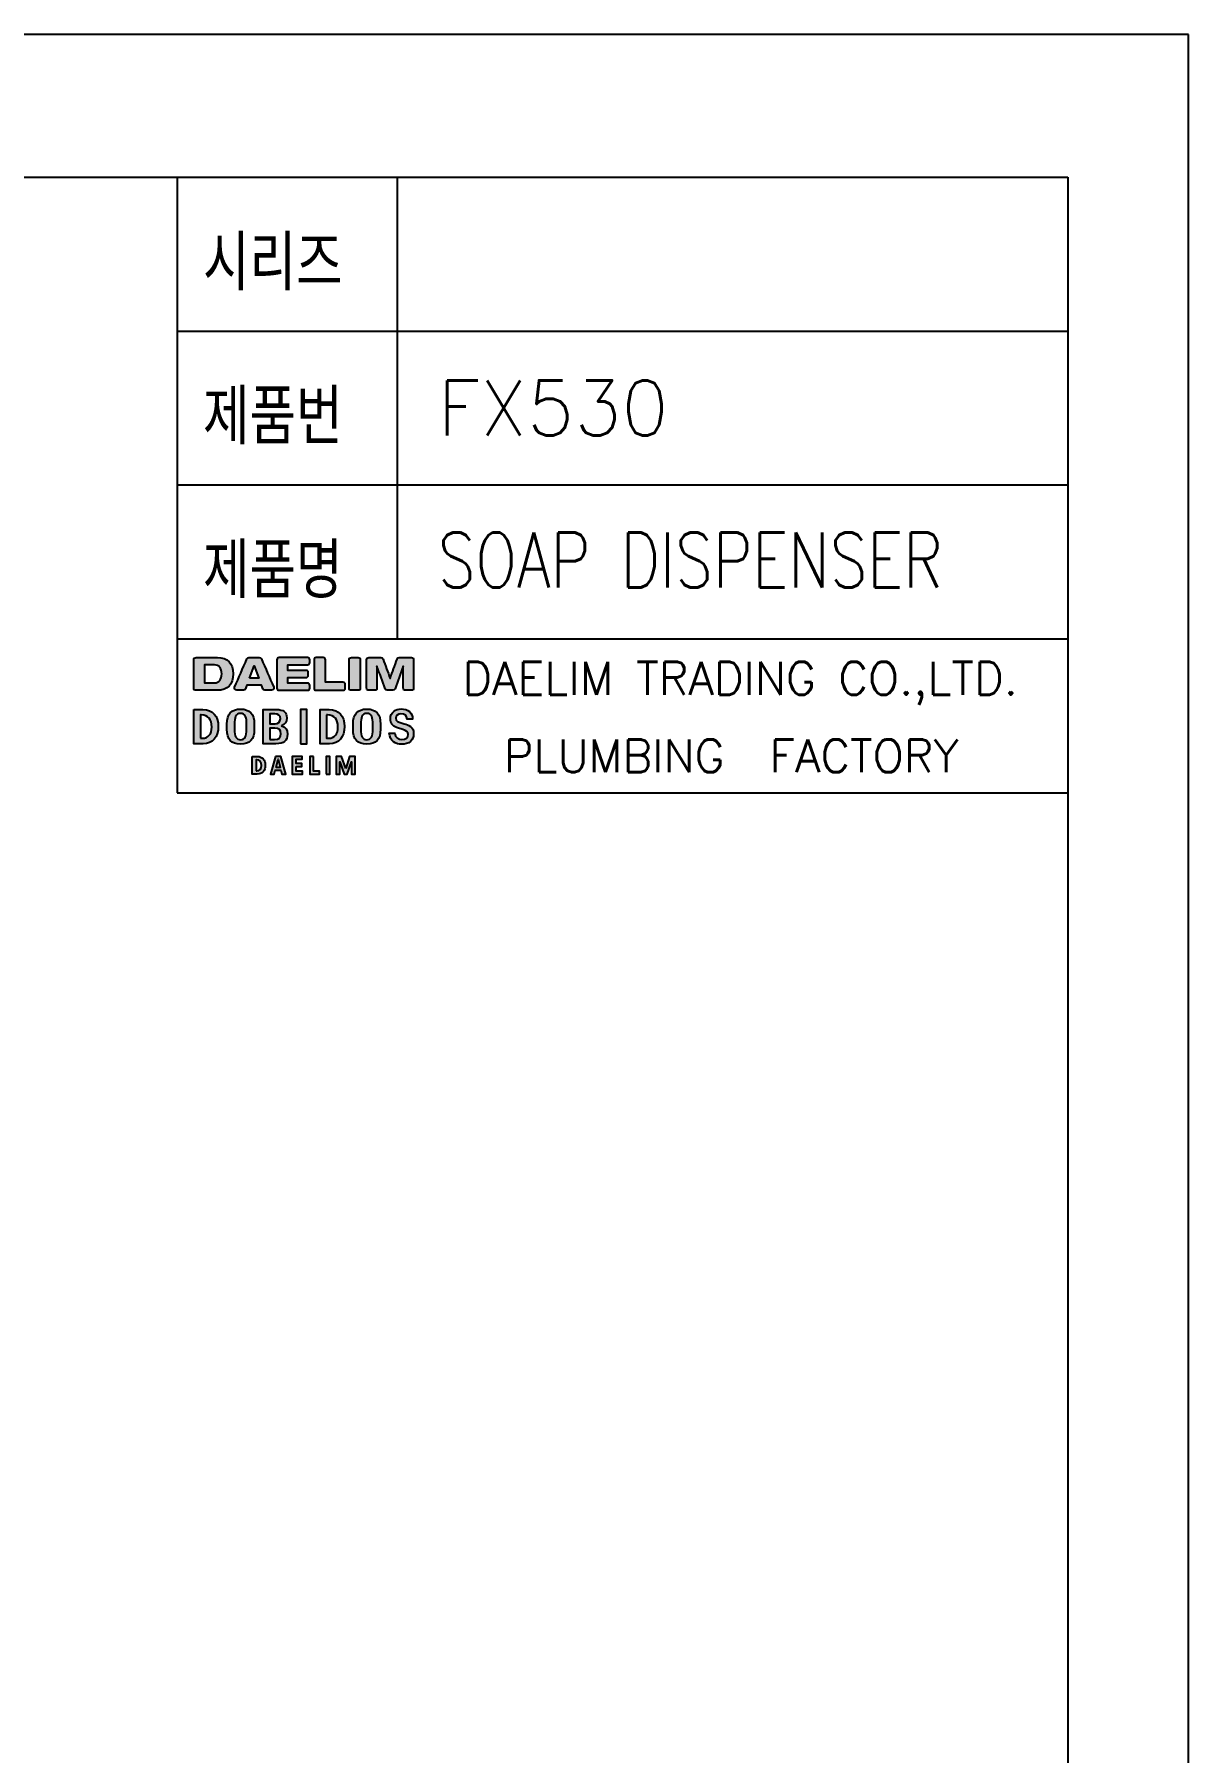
# Model space of a CAD drawing. Header units: millimetres. Extents: x -465 to -45, y 1 to 298.
# Drawn here: x -150 to -45, y 141.8 to 298.2 of the extents above; entities that cross this region are included whole.
import ezdxf
from ezdxf.enums import TextEntityAlignment as Align

# ---------------------------------------------------------------- set-up
doc = ezdxf.new("R2010")
doc.units = ezdxf.units.MM
doc.header["$MEASUREMENT"] = 0
doc.layers.get('0').update_dxf_attribs({"linetype": 'CONTINUOUS'})
doc.layers.add('D', color=2, linetype='CONTINUOUS')
doc.layers.add('TXT', color=4, linetype='CONTINUOUS')
doc.styles.add('GHS', font='ROMANS.shx', dxfattribs={"bigfont": 'GHS.shx'})

# ---------------------------------------------------------------- blocks, each defined once
blk = doc.blocks.new('BORDER')
for p, q in [((1, 1), (0, 1)), ((1, 0), (1, 1))]:
    blk.add_line(p, q)

msp = doc.modelspace()

# ---------------------------------------------------------------- hatches: boundary and pattern name
at = {"layer": 'D'}
h = msp.add_hatch(color=256, dxfattribs=at)
h.dxf.hatch_style = 1
h.paths.add_polyline_path([(-130.39673, 239.57883), (-129.97393, 240.69416), (-129.55168, 239.57883)], flags=16)
edge = h.paths.add_edge_path()
edge.add_spline(control_points=[(-120.52316, 238.47674), (-120.37662, 238.47674), (-120.31637, 238.53753), (-120.31637, 238.68407), (-120.31637, 239.53834), (-120.31637, 240.39261), (-120.31637, 241.24689), (-120.31637, 241.39343), (-120.37662, 241.45421), (-120.52316, 241.45421), (-120.7256, 241.45421), (-120.92804, 241.45421), (-121.13048, 241.45421), (-121.27702, 241.45421), (-121.33781, 241.39343), (-121.33781, 241.24689), (-121.33781, 240.39261), (-121.33781, 239.53834), (-121.33781, 238.68407), (-121.33781, 238.53753), (-121.27702, 238.47674), (-121.13048, 238.47674), (-120.92804, 238.47674), (-120.7256, 238.47674), (-120.52316, 238.47674)], knot_values=[0, 0, 0, 0, 1, 1, 1, 2, 2, 2, 3, 3, 3, 4, 4, 4, 5, 5, 5, 6, 6, 6, 7, 7, 7, 8, 8, 8, 8], weights=[1, 1, 1, 1, 1, 1, 1, 1, 1, 1, 1, 1, 1, 1, 1, 1, 1, 1, 1, 1, 1, 1, 1, 1, 1], degree=3, periodic=0)
edge = h.paths.add_edge_path()
edge.add_spline(control_points=[(-133.32334, 241.45432), (-133.96866, 241.45432), (-134.61397, 241.45432), (-135.25929, 241.45432), (-135.40583, 241.45432), (-135.46662, 241.39353), (-135.46662, 241.24699), (-135.46662, 240.39254), (-135.46662, 239.53809), (-135.46662, 238.68364), (-135.46662, 238.5371), (-135.40583, 238.47685), (-135.25929, 238.47685), (-134.61397, 238.47685), (-133.96866, 238.47685), (-133.32334, 238.47685), (-132.37626, 238.47685), (-131.89485, 239.00657), (-131.89485, 239.96559), (-131.89485, 240.92461), (-132.37626, 241.45432), (-133.32334, 241.45432)], knot_values=[0, 0, 0, 0, 1, 1, 1, 2, 2, 2, 3, 3, 3, 4, 4, 4, 5, 5, 5, 6, 6, 6, 7, 7, 7, 7], weights=[1, 1, 1, 1, 1, 1, 1, 1, 1, 1, 1, 1, 1, 1, 1, 1, 1, 1, 1, 1, 1, 1], degree=3, periodic=0)
edge = h.paths.add_edge_path(flags=16)
edge.add_spline(control_points=[(-133.592, 239.14605), (-133.88887, 239.14605), (-134.18575, 239.14605), (-134.48263, 239.14605), (-134.48263, 239.69241), (-134.48263, 240.23877), (-134.48263, 240.78512), (-134.18575, 240.78512), (-133.88887, 240.78512), (-133.592, 240.78512), (-133.17246, 240.78512), (-132.92009, 240.46925), (-132.92009, 239.96559), (-132.92009, 239.46192), (-133.17246, 239.14605), (-133.592, 239.14605)], knot_values=[0, 0, 0, 0, 1, 1, 1, 2, 2, 2, 3, 3, 3, 4, 4, 4, 5, 5, 5, 5], weights=[1, 1, 1, 1, 1, 1, 1, 1, 1, 1, 1, 1, 1, 1, 1, 1], degree=3, periodic=0)
edge = h.paths.add_edge_path()
edge.add_spline(control_points=[(-128.19538, 238.76689), (-128.56878, 239.62116), (-128.94219, 240.47598), (-129.31559, 241.33025), (-129.35521, 241.4198), (-129.40731, 241.454), (-129.50501, 241.454), (-129.81762, 241.454), (-130.13024, 241.454), (-130.44286, 241.454), (-130.5411, 241.454), (-130.5932, 241.4198), (-130.63282, 241.33025), (-131.00622, 240.47598), (-131.37963, 239.62116), (-131.75249, 238.76689), (-131.81273, 238.63012), (-131.71233, 238.47653), (-131.56307, 238.47653), (-131.36117, 238.47653), (-131.15928, 238.47653), (-130.95738, 238.47653), (-130.85371, 238.47653), (-130.80053, 238.51343), (-130.76362, 238.61058), (-130.7202, 238.72456), (-130.67732, 238.83908), (-130.6339, 238.95305), (-130.1941, 238.95305), (-129.7543, 238.95305), (-129.3145, 238.95305), (-129.27109, 238.83908), (-129.22767, 238.72456), (-129.18479, 238.61058), (-129.14788, 238.51343), (-129.0947, 238.47653), (-128.99103, 238.47653), (-128.78913, 238.47653), (-128.58723, 238.47653), (-128.38533, 238.47653), (-128.23608, 238.47653), (-128.13567, 238.63012), (-128.19538, 238.76689)], knot_values=[0, 0, 0, 0, 1, 1, 1, 2, 2, 2, 3, 3, 3, 4, 4, 4, 5, 5, 5, 6, 6, 6, 7, 7, 7, 8, 8, 8, 9, 9, 9, 10, 10, 10, 11, 11, 11, 12, 12, 12, 13, 13, 13, 14, 14, 14, 14], weights=[1, 1, 1, 1, 1, 1, 1, 1, 1, 1, 1, 1, 1, 1, 1, 1, 1, 1, 1, 1, 1, 1, 1, 1, 1, 1, 1, 1, 1, 1, 1, 1, 1, 1, 1, 1, 1, 1, 1, 1, 1, 1, 1], degree=3, periodic=0)
edge = h.paths.add_edge_path()
edge.add_spline(control_points=[(-127.90691, 241.24705), (-127.90691, 241.39359), (-127.84612, 241.45438), (-127.69958, 241.45438), (-126.84133, 241.45438), (-125.98308, 241.45438), (-125.12483, 241.45438), (-124.97829, 241.45438), (-124.9175, 241.39359), (-124.9175, 241.24705), (-124.9175, 241.16944), (-124.9175, 241.09183), (-124.9175, 241.01421), (-124.9175, 240.86767), (-124.97829, 240.80689), (-125.12483, 240.80689), (-125.71623, 240.80689), (-126.30764, 240.80689), (-126.89904, 240.80689), (-126.89904, 240.63502), (-126.89904, 240.46315), (-126.89904, 240.29128), (-126.35522, 240.29128), (-125.81139, 240.29128), (-125.26757, 240.29128), (-125.12103, 240.29128), (-125.06024, 240.2305), (-125.06024, 240.08396), (-125.06024, 240.0049), (-125.06024, 239.92584), (-125.06024, 239.84678), (-125.06024, 239.70024), (-125.12103, 239.63945), (-125.26757, 239.63945), (-125.81139, 239.63945), (-126.35522, 239.63945), (-126.89904, 239.63945), (-126.89904, 239.46759), (-126.89904, 239.29572), (-126.89904, 239.12385), (-126.30764, 239.12385), (-125.71623, 239.12385), (-125.12483, 239.12385), (-124.97829, 239.12385), (-124.9175, 239.06307), (-124.9175, 238.91707), (-124.9175, 238.83928), (-124.9175, 238.76148), (-124.9175, 238.68369), (-124.9175, 238.53715), (-124.97829, 238.47691), (-125.12483, 238.47691), (-125.98308, 238.47691), (-126.84133, 238.47691), (-127.69958, 238.47691), (-127.84612, 238.47691), (-127.90691, 238.53715), (-127.90691, 238.68369), (-127.90691, 239.53814), (-127.90691, 240.3926), (-127.90691, 241.24705)], knot_values=[0, 0, 0, 0, 1, 1, 1, 2, 2, 2, 3, 3, 3, 4, 4, 4, 5, 5, 5, 6, 6, 6, 7, 7, 7, 8, 8, 8, 9, 9, 9, 10, 10, 10, 11, 11, 11, 12, 12, 12, 13, 13, 13, 14, 14, 14, 15, 15, 15, 16, 16, 16, 17, 17, 17, 18, 18, 18, 19, 19, 19, 20, 20, 20, 20], weights=[1, 1, 1, 1, 1, 1, 1, 1, 1, 1, 1, 1, 1, 1, 1, 1, 1, 1, 1, 1, 1, 1, 1, 1, 1, 1, 1, 1, 1, 1, 1, 1, 1, 1, 1, 1, 1, 1, 1, 1, 1, 1, 1, 1, 1, 1, 1, 1, 1, 1, 1, 1, 1, 1, 1, 1, 1, 1, 1, 1, 1], degree=3, periodic=0)
edge = h.paths.add_edge_path()
edge.add_spline(control_points=[(-124.31875, 238.47674), (-124.46529, 238.47674), (-124.52554, 238.53753), (-124.52554, 238.68407), (-124.52554, 239.53834), (-124.52554, 240.39261), (-124.52554, 241.24689), (-124.52554, 241.39343), (-124.46529, 241.45421), (-124.31875, 241.45421), (-124.11414, 241.45421), (-123.90953, 241.45421), (-123.70491, 241.45421), (-123.55837, 241.45421), (-123.49759, 241.39343), (-123.49759, 241.24689), (-123.49759, 240.56611), (-123.49759, 239.88533), (-123.49759, 239.20456), (-122.9648, 239.20456), (-122.43201, 239.20456), (-121.89922, 239.20456), (-121.75268, 239.20456), (-121.69189, 239.14377), (-121.69189, 238.99723), (-121.69189, 238.89284), (-121.69189, 238.78846), (-121.69189, 238.68407), (-121.69189, 238.53753), (-121.75268, 238.47674), (-121.89922, 238.47674), (-122.70573, 238.47674), (-123.51224, 238.47674), (-124.31875, 238.47674)], knot_values=[0, 0, 0, 0, 1, 1, 1, 2, 2, 2, 3, 3, 3, 4, 4, 4, 5, 5, 5, 6, 6, 6, 7, 7, 7, 8, 8, 8, 9, 9, 9, 10, 10, 10, 11, 11, 11, 11], weights=[1, 1, 1, 1, 1, 1, 1, 1, 1, 1, 1, 1, 1, 1, 1, 1, 1, 1, 1, 1, 1, 1, 1, 1, 1, 1, 1, 1, 1, 1, 1, 1, 1, 1], degree=3, periodic=0)
edge = h.paths.add_edge_path()
edge.add_spline(control_points=[(-117.60773, 238.47674), (-117.52215, 238.47674), (-117.43658, 238.47674), (-117.35101, 238.47674), (-117.24518, 238.47674), (-117.19199, 238.51419), (-117.15562, 238.61351), (-116.90759, 239.30334), (-116.65956, 239.99262), (-116.41098, 240.68244), (-116.41098, 240.01631), (-116.41098, 239.35019), (-116.41098, 238.68407), (-116.41098, 238.53753), (-116.3502, 238.47674), (-116.2042, 238.47674), (-116.02745, 238.47674), (-115.8507, 238.47674), (-115.67394, 238.47674), (-115.52741, 238.47674), (-115.46662, 238.53753), (-115.46662, 238.68407), (-115.46662, 239.53834), (-115.46662, 240.39261), (-115.46662, 241.24689), (-115.46662, 241.39343), (-115.52741, 241.45421), (-115.67394, 241.45421), (-116.0412, 241.45421), (-116.40845, 241.45421), (-116.77571, 241.45421), (-116.881, 241.45421), (-116.93473, 241.41676), (-116.97055, 241.31744), (-117.18276, 240.72694), (-117.39551, 240.13698), (-117.60773, 239.54648), (-117.81994, 240.13698), (-118.03269, 240.72694), (-118.24544, 241.31744), (-118.28072, 241.41676), (-118.33445, 241.45421), (-118.44029, 241.45421), (-118.80754, 241.45421), (-119.17479, 241.45421), (-119.54205, 241.45421), (-119.68859, 241.45421), (-119.74937, 241.39343), (-119.74937, 241.24689), (-119.74937, 240.39261), (-119.74937, 239.53834), (-119.74937, 238.68407), (-119.74937, 238.53753), (-119.68859, 238.47674), (-119.54205, 238.47674), (-119.3653, 238.47674), (-119.18854, 238.47674), (-119.01179, 238.47674), (-118.86525, 238.47674), (-118.80447, 238.53753), (-118.80447, 238.68407), (-118.80447, 239.35019), (-118.80447, 240.01631), (-118.80447, 240.68244), (-118.55643, 239.99262), (-118.30786, 239.30334), (-118.05983, 238.61351), (-118.02401, 238.51419), (-117.97027, 238.47674), (-117.86498, 238.47674), (-117.77923, 238.47674), (-117.69348, 238.47674), (-117.60773, 238.47674)], knot_values=[0, 0, 0, 0, 1, 1, 1, 2, 2, 2, 3, 3, 3, 4, 4, 4, 5, 5, 5, 6, 6, 6, 7, 7, 7, 8, 8, 8, 9, 9, 9, 10, 10, 10, 11, 11, 11, 12, 12, 12, 13, 13, 13, 14, 14, 14, 15, 15, 15, 16, 16, 16, 17, 17, 17, 18, 18, 18, 19, 19, 19, 20, 20, 20, 21, 21, 21, 22, 22, 22, 23, 23, 23, 24, 24, 24, 24], weights=[1, 1, 1, 1, 1, 1, 1, 1, 1, 1, 1, 1, 1, 1, 1, 1, 1, 1, 1, 1, 1, 1, 1, 1, 1, 1, 1, 1, 1, 1, 1, 1, 1, 1, 1, 1, 1, 1, 1, 1, 1, 1, 1, 1, 1, 1, 1, 1, 1, 1, 1, 1, 1, 1, 1, 1, 1, 1, 1, 1, 1, 1, 1, 1, 1, 1, 1, 1, 1, 1, 1, 1, 1], degree=3, periodic=0)
h = msp.add_hatch(color=256, dxfattribs=at)
h.dxf.hatch_style = 1
h.paths.add_polyline_path([(-127.98633, 231.46195), (-127.79922, 232.20109), (-127.61097, 231.46195)], flags=16)
h.paths.add_polyline_path([(-128.03798, 232.45452), (-128.49151, 230.85432), (-128.14945, 230.85432), (-128.04785, 231.21133), (-127.55933, 231.21133), (-127.45801, 230.85432), (-127.09705, 230.85432), (-127.54747, 232.45452)])
h.paths.add_polyline_path([(-124.5746, 232.45413), (-124.91694, 232.45413), (-124.91694, 230.85421), (-124.02681, 230.85421), (-124.02681, 231.11413), (-124.5746, 231.11413)])
h.paths.add_polyline_path([(-126.16292, 231.55152), (-125.63404, 231.55152), (-125.63404, 231.81399), (-126.1632, 231.81399), (-126.1632, 232.19612), (-125.60271, 232.19612), (-125.60271, 232.45576), (-126.50554, 232.45576), (-126.50554, 230.85387), (-126.50384, 230.85302), (-125.58041, 230.85302), (-125.58041, 231.11238), (-126.16292, 231.11238)])
h.paths.add_polyline_path([(-123.42243, 230.85432), (-123.08009, 230.85432), (-123.08009, 232.45424), (-123.42243, 232.45424)])
edge = h.paths.add_edge_path(flags=16)
edge.add_spline(control_points=[(-134.86787, 234.10998), (-134.86787, 234.81582), (-134.86787, 235.52166), (-134.86787, 236.22749), (-134.84294, 236.22749), (-134.81801, 236.22749), (-134.79308, 236.22749), (-134.14651, 236.22749), (-133.83239, 235.86681), (-133.83239, 235.124), (-133.83239, 234.489), (-134.14651, 234.10998), (-134.67342, 234.10998), (-134.73823, 234.10998), (-134.80305, 234.10998), (-134.86787, 234.10998)], knot_values=[0, 0, 0, 0, 1, 1, 1, 2, 2, 2, 3, 3, 3, 4, 4, 4, 5, 5, 5, 5], weights=[1, 1, 1, 1, 1, 1, 1, 1, 1, 1, 1, 1, 1, 1, 1, 1], degree=3, periodic=0)
edge = h.paths.add_edge_path()
edge.add_spline(control_points=[(-135.46703, 236.7242), (-135.46703, 235.68732), (-135.46703, 234.65044), (-135.46703, 233.61355), (-135.1817, 233.61355), (-134.89637, 233.61355), (-134.61105, 233.61355), (-133.74857, 233.61355), (-133.23295, 234.2017), (-133.23295, 235.18666), (-133.23295, 236.1496), (-133.75478, 236.7242), (-134.62911, 236.7242), (-134.90841, 236.7242), (-135.18772, 236.7242), (-135.46703, 236.7242)], knot_values=[0, 0, 0, 0, 1, 1, 1, 2, 2, 2, 3, 3, 3, 4, 4, 4, 5, 5, 5, 5], weights=[1, 1, 1, 1, 1, 1, 1, 1, 1, 1, 1, 1, 1, 1, 1, 1], degree=3, periodic=0)
h.paths.add_polyline_path([(-125.76629, 233.61361), (-125.16713, 233.61361), (-125.16713, 236.72426), (-125.76629, 236.72426)])
edge = h.paths.add_edge_path()
edge.add_spline(control_points=[(-117.09845, 235.92648), (-117.09845, 236.1737), (-116.91557, 236.33344), (-116.63194, 236.33344), (-116.27549, 236.33344), (-116.08471, 236.17681), (-116.05, 235.85507), (-115.88668, 235.85507), (-115.72337, 235.85507), (-115.56006, 235.85507), (-115.5801, 236.43363), (-115.969, 236.77738), (-116.6088, 236.77738), (-117.07926, 236.77738), (-117.58557, 236.49431), (-117.58557, 235.87342), (-117.58557, 235.48593), (-117.40382, 235.23531), (-117.01407, 235.08545), (-116.89328, 235.04002), (-116.77107, 235.00474), (-116.64153, 234.96692), (-116.58311, 234.95027), (-116.523, 234.93305), (-116.46091, 234.91386), (-116.10559, 234.81113), (-115.95376, 234.67143), (-115.95376, 234.4465), (-115.95376, 234.16964), (-116.17304, 234.00426), (-116.53993, 234.00426), (-116.84332, 234.00426), (-117.16675, 234.15892), (-117.18933, 234.58874), (-117.35198, 234.58874), (-117.51463, 234.58874), (-117.67729, 234.58874), (-117.66402, 233.83013), (-117.0691, 233.56004), (-116.55884, 233.56004), (-115.88518, 233.56004), (-115.46692, 233.93032), (-115.46692, 234.52665), (-115.46692, 235.17294), (-115.94811, 235.31462), (-116.33419, 235.42807), (-116.92122, 235.5974), (-117.09845, 235.64849), (-117.09845, 235.92648)], knot_values=[0, 0, 0, 0, 1, 1, 1, 2, 2, 2, 3, 3, 3, 4, 4, 4, 5, 5, 5, 6, 6, 6, 7, 7, 7, 8, 8, 8, 9, 9, 9, 10, 10, 10, 11, 11, 11, 12, 12, 12, 13, 13, 13, 14, 14, 14, 15, 15, 15, 16, 16, 16, 16], weights=[1, 1, 1, 1, 1, 1, 1, 1, 1, 1, 1, 1, 1, 1, 1, 1, 1, 1, 1, 1, 1, 1, 1, 1, 1, 1, 1, 1, 1, 1, 1, 1, 1, 1, 1, 1, 1, 1, 1, 1, 1, 1, 1, 1, 1, 1, 1, 1, 1], degree=3, periodic=0)
edge = h.paths.add_edge_path(flags=16)
edge.add_spline(control_points=[(-128.55941, 233.99974), (-128.55941, 234.34528), (-128.55941, 234.69081), (-128.55941, 235.03635), (-128.40541, 235.03635), (-128.25141, 235.03635), (-128.09741, 235.03635), (-127.72375, 235.03635), (-127.53438, 234.86222), (-127.53438, 234.51875), (-127.53438, 234.17952), (-127.73306, 233.99974), (-128.10927, 233.99974), (-128.25931, 233.99974), (-128.40936, 233.99974), (-128.55941, 233.99974)], knot_values=[0, 0, 0, 0, 1, 1, 1, 2, 2, 2, 3, 3, 3, 4, 4, 4, 5, 5, 5, 5], weights=[1, 1, 1, 1, 1, 1, 1, 1, 1, 1, 1, 1, 1, 1, 1, 1], degree=3, periodic=0)
edge = h.paths.add_edge_path(flags=16)
edge.add_spline(control_points=[(-128.08415, 236.33118), (-127.75733, 236.33118), (-127.59167, 236.18019), (-127.59167, 235.88273), (-127.59167, 235.59458), (-127.76891, 235.42948), (-128.07737, 235.42948), (-128.23805, 235.42948), (-128.39873, 235.42948), (-128.55941, 235.42948), (-128.55941, 235.73005), (-128.55941, 236.03062), (-128.55941, 236.33118), (-128.40099, 236.33118), (-128.24257, 236.33118), (-128.08415, 236.33118)], knot_values=[0, 0, 0, 0, 1, 1, 1, 2, 2, 2, 3, 3, 3, 4, 4, 4, 5, 5, 5, 5], weights=[1, 1, 1, 1, 1, 1, 1, 1, 1, 1, 1, 1, 1, 1, 1, 1], degree=3, periodic=0)
edge = h.paths.add_edge_path()
edge.add_spline(control_points=[(-127.49063, 235.25479), (-127.12318, 235.39928), (-127.00832, 235.56975), (-127.00832, 235.9722), (-127.00832, 236.49233), (-127.3007, 236.72404), (-127.95743, 236.72404), (-128.35433, 236.72404), (-128.75123, 236.72404), (-129.14813, 236.72404), (-129.14813, 235.68715), (-129.14813, 234.65027), (-129.14813, 233.61338), (-128.76186, 233.61338), (-128.37559, 233.61338), (-127.98932, 233.61338), (-127.28038, 233.61338), (-126.95103, 233.88686), (-126.95103, 234.47331), (-126.95103, 234.87633), (-127.06645, 235.14528), (-127.49063, 235.23616), (-127.49063, 235.24237), (-127.49063, 235.24858), (-127.49063, 235.25479)], knot_values=[0, 0, 0, 0, 1, 1, 1, 2, 2, 2, 3, 3, 3, 4, 4, 4, 5, 5, 5, 6, 6, 6, 7, 7, 7, 8, 8, 8, 8], weights=[1, 1, 1, 1, 1, 1, 1, 1, 1, 1, 1, 1, 1, 1, 1, 1, 1, 1, 1, 1, 1, 1, 1, 1, 1], degree=3, periodic=0)
edge = h.paths.add_edge_path(flags=16)
edge.add_spline(control_points=[(-123.38396, 236.22749), (-123.35894, 236.22749), (-123.33392, 236.22749), (-123.30889, 236.22749), (-122.66232, 236.22749), (-122.34821, 235.86681), (-122.34821, 235.124), (-122.34821, 234.489), (-122.66289, 234.10998), (-123.19008, 234.10998), (-123.25471, 234.10998), (-123.31933, 234.10998), (-123.38396, 234.10998), (-123.38396, 234.81582), (-123.38396, 235.52166), (-123.38396, 236.22749)], knot_values=[0, 0, 0, 0, 1, 1, 1, 2, 2, 2, 3, 3, 3, 4, 4, 4, 5, 5, 5, 5], weights=[1, 1, 1, 1, 1, 1, 1, 1, 1, 1, 1, 1, 1, 1, 1, 1], degree=3, periodic=0)
edge = h.paths.add_edge_path()
edge.add_spline(control_points=[(-123.1452, 236.7242), (-123.42451, 236.7242), (-123.70381, 236.7242), (-123.98312, 236.7242), (-123.98312, 235.68732), (-123.98312, 234.65044), (-123.98312, 233.61355), (-123.69798, 233.61355), (-123.41284, 233.61355), (-123.12771, 233.61355), (-122.26439, 233.61355), (-121.74933, 234.2017), (-121.74933, 235.18666), (-121.74933, 236.1496), (-122.27144, 236.7242), (-123.1452, 236.7242)], knot_values=[0, 0, 0, 0, 1, 1, 1, 2, 2, 2, 3, 3, 3, 4, 4, 4, 5, 5, 5, 5], weights=[1, 1, 1, 1, 1, 1, 1, 1, 1, 1, 1, 1, 1, 1, 1, 1], degree=3, periodic=0)
edge = h.paths.add_edge_path(flags=16)
edge.add_spline(control_points=[(-119.72834, 233.96195), (-120.11696, 233.98707), (-120.27557, 234.26845), (-120.27557, 234.93336), (-120.27557, 235.09037), (-120.27557, 235.24738), (-120.27557, 235.40439), (-120.27557, 235.96743), (-120.18243, 236.34843), (-119.72777, 236.3758), (-119.72693, 236.3758), (-119.72608, 236.3758), (-119.72495, 236.37608), (-119.72382, 236.3758), (-119.72298, 236.3758), (-119.72213, 236.3758), (-119.26747, 236.34843), (-119.1749, 235.96743), (-119.1749, 235.40439), (-119.1749, 235.24738), (-119.1749, 235.09037), (-119.1749, 234.93336), (-119.1749, 234.26845), (-119.33323, 233.98707), (-119.72834, 233.96195)], knot_values=[0, 0, 0, 0, 1, 1, 1, 2, 2, 2, 3, 3, 3, 4, 4, 4, 5, 5, 5, 6, 6, 6, 7, 7, 7, 8, 8, 8, 8], weights=[1, 1, 1, 1, 1, 1, 1, 1, 1, 1, 1, 1, 1, 1, 1, 1, 1, 1, 1, 1, 1, 1, 1, 1, 1], degree=3, periodic=0)
edge = h.paths.add_edge_path()
edge.add_spline(control_points=[(-120.97181, 235.40439), (-120.97181, 235.24738), (-120.97181, 235.09037), (-120.97181, 234.93336), (-120.97181, 234.01332), (-120.57557, 233.57954), (-119.72495, 233.56854), (-118.87462, 233.57954), (-118.47838, 234.01332), (-118.47838, 234.93336), (-118.47838, 235.09037), (-118.47838, 235.24738), (-118.47838, 235.40439), (-118.47838, 236.31202), (-118.88647, 236.75821), (-119.72439, 236.76894), (-120.56343, 236.75821), (-120.97181, 236.31202), (-120.97181, 235.40439)], knot_values=[0, 0, 0, 0, 1, 1, 1, 2, 2, 2, 3, 3, 3, 4, 4, 4, 5, 5, 5, 6, 6, 6, 6], weights=[1, 1, 1, 1, 1, 1, 1, 1, 1, 1, 1, 1, 1, 1, 1, 1, 1, 1, 1], degree=3, periodic=0)
edge = h.paths.add_edge_path(flags=16)
edge.add_spline(control_points=[(-131.21179, 233.96195), (-131.60069, 233.98707), (-131.75902, 234.26845), (-131.75902, 234.93336), (-131.75902, 235.09037), (-131.75902, 235.24738), (-131.75902, 235.40439), (-131.75902, 235.96743), (-131.66589, 236.34843), (-131.21179, 236.3758), (-131.21066, 236.3758), (-131.20953, 236.3758), (-131.20869, 236.37608), (-131.20784, 236.3758), (-131.20671, 236.3758), (-131.20558, 236.3758), (-130.75149, 236.34843), (-130.65835, 235.96743), (-130.65835, 235.40439), (-130.65835, 235.24738), (-130.65835, 235.09037), (-130.65835, 234.93336), (-130.65835, 234.26845), (-130.81696, 233.98707), (-131.21179, 233.96195)], knot_values=[0, 0, 0, 0, 1, 1, 1, 2, 2, 2, 3, 3, 3, 4, 4, 4, 5, 5, 5, 6, 6, 6, 7, 7, 7, 8, 8, 8, 8], weights=[1, 1, 1, 1, 1, 1, 1, 1, 1, 1, 1, 1, 1, 1, 1, 1, 1, 1, 1, 1, 1, 1, 1, 1, 1], degree=3, periodic=0)
edge = h.paths.add_edge_path()
edge.add_spline(control_points=[(-131.20812, 236.76894), (-132.04745, 236.75821), (-132.45526, 236.31202), (-132.45526, 235.40439), (-132.45526, 235.24738), (-132.45526, 235.09037), (-132.45526, 234.93336), (-132.45526, 234.01332), (-132.05902, 233.57954), (-131.20869, 233.56854), (-130.35863, 233.57954), (-129.96211, 234.01332), (-129.96211, 234.93336), (-129.96211, 235.09037), (-129.96211, 235.24738), (-129.96211, 235.40439), (-129.96211, 236.31202), (-130.3702, 236.75821), (-131.20812, 236.76894)], knot_values=[0, 0, 0, 0, 1, 1, 1, 2, 2, 2, 3, 3, 3, 4, 4, 4, 5, 5, 5, 6, 6, 6, 6], weights=[1, 1, 1, 1, 1, 1, 1, 1, 1, 1, 1, 1, 1, 1, 1, 1, 1, 1, 1], degree=3, periodic=0)
h.paths.add_polyline_path([(-121.64186, 231.35363), (-122.01637, 232.45401), (-122.51393, 232.45401), (-122.51393, 230.8541), (-122.18119, 230.8541), (-122.18119, 231.97621), (-121.78862, 230.8541), (-121.51543, 230.8541), (-121.12285, 231.97621), (-121.12285, 230.8541), (-120.7904, 230.8541), (-120.7904, 232.45401), (-121.28767, 232.45401)])
edge = h.paths.add_edge_path(flags=16)
edge.add_spline(control_points=[(-129.78804, 231.15218), (-129.78804, 231.48755), (-129.78804, 231.82293), (-129.78804, 232.1583), (-129.77139, 232.15745), (-129.75445, 232.15661), (-129.73724, 232.15576), (-129.45445, 232.14193), (-129.31673, 231.9709), (-129.31673, 231.63196), (-129.31673, 231.32716), (-129.46235, 231.15218), (-129.71607, 231.15218), (-129.74006, 231.15218), (-129.76405, 231.15218), (-129.78804, 231.15218)], knot_values=[0, 0, 0, 0, 1, 1, 1, 2, 2, 2, 3, 3, 3, 4, 4, 4, 5, 5, 5, 5], weights=[1, 1, 1, 1, 1, 1, 1, 1, 1, 1, 1, 1, 1, 1, 1, 1], degree=3, periodic=0)
edge = h.paths.add_edge_path()
edge.add_spline(control_points=[(-130.14364, 232.45604), (-130.14364, 231.9217), (-130.14364, 231.38736), (-130.14364, 230.85302), (-129.99067, 230.85302), (-129.83771, 230.85302), (-129.68474, 230.85302), (-129.23855, 230.85302), (-128.96169, 231.16347), (-128.96169, 231.66328), (-128.96169, 232.15209), (-129.24222, 232.45604), (-129.69377, 232.45604), (-129.84373, 232.45604), (-129.99368, 232.45604), (-130.14364, 232.45604)], knot_values=[0, 0, 0, 0, 1, 1, 1, 2, 2, 2, 3, 3, 3, 4, 4, 4, 5, 5, 5, 5], weights=[1, 1, 1, 1, 1, 1, 1, 1, 1, 1, 1, 1, 1, 1, 1, 1], degree=3, periodic=0)

# ---------------------------------------------------------------- linework, layer by layer
at = {"color": 4}
for p, q in [((-433.96703, 285.15421), (-55.96703, 285.15421)), ((-55.96703, 285.15421), (-55.96703, 11.15421))]:
    msp.add_line(p, q, dxfattribs=at)
at = {"color": 7}
for p, q in [((-136.96703, 285.15421), (-136.96703, 229.15421)), ((-116.96703, 285.15421), (-116.96703, 243.15421)), ((-136.96703, 271.15421), (-55.96703, 271.15421)), ((-136.96703, 257.15421), (-55.96703, 257.15421)), ((-136.96703, 243.15421), (-55.96703, 243.15421)), ((-136.96703, 229.15421), (-55.96703, 229.15421))]:
    msp.add_line(p, q, dxfattribs=at)
at = {"layer": 'D'}
for points in [[(-130.39673, 239.57883), (-129.97393, 240.69416), (-129.55168, 239.57883)], [(-125.76629, 233.61361), (-125.16713, 233.61361), (-125.16713, 236.72426), (-125.76629, 236.72426)], [(-128.03798, 232.45452), (-128.49151, 230.85432), (-128.14945, 230.85432), (-128.04785, 231.21133), (-127.55933, 231.21133), (-127.45801, 230.85432), (-127.09705, 230.85432), (-127.54747, 232.45452)], [(-127.98633, 231.46195), (-127.79922, 232.20109), (-127.61097, 231.46195)], [(-126.16292, 231.55152), (-125.63404, 231.55152), (-125.63404, 231.81399), (-126.1632, 231.81399), (-126.1632, 232.19612), (-125.60271, 232.19612), (-125.60271, 232.45576), (-126.50554, 232.45576), (-126.50554, 230.85387), (-126.50384, 230.85302), (-125.58041, 230.85302), (-125.58041, 231.11238), (-126.16292, 231.11238)], [(-124.5746, 232.45413), (-124.91694, 232.45413), (-124.91694, 230.85421), (-124.02681, 230.85421), (-124.02681, 231.11413), (-124.5746, 231.11413)], [(-123.42243, 230.85432), (-123.08009, 230.85432), (-123.08009, 232.45424), (-123.42243, 232.45424)], [(-121.64186, 231.35363), (-122.01637, 232.45401), (-122.51393, 232.45401), (-122.51393, 230.8541), (-122.18119, 230.8541), (-122.18119, 231.97621), (-121.78862, 230.8541), (-121.51543, 230.8541), (-121.12285, 231.97621), (-121.12285, 230.8541), (-120.7904, 230.8541), (-120.7904, 232.45401), (-121.28767, 232.45401)]]:
    msp.add_lwpolyline(points, close=True, dxfattribs=at)
for points, knots in [([(-133.32334, 241.45432), (-133.96866, 241.45432), (-134.61397, 241.45432), (-135.25929, 241.45432), (-135.40583, 241.45432), (-135.46662, 241.39353), (-135.46662, 241.24699), (-135.46662, 240.39254), (-135.46662, 239.53809), (-135.46662, 238.68364), (-135.46662, 238.5371), (-135.40583, 238.47685), (-135.25929, 238.47685), (-134.61397, 238.47685), (-133.96866, 238.47685), (-133.32334, 238.47685), (-132.37626, 238.47685), (-131.89485, 239.00657), (-131.89485, 239.96559), (-131.89485, 240.92461), (-132.37626, 241.45432), (-133.32334, 241.45432)], [0, 0, 0, 0, 1, 1, 1, 2, 2, 2, 3, 3, 3, 4, 4, 4, 5, 5, 5, 6, 6, 6, 7, 7, 7, 7]), ([(-133.592, 239.14605), (-133.88887, 239.14605), (-134.18575, 239.14605), (-134.48263, 239.14605), (-134.48263, 239.69241), (-134.48263, 240.23877), (-134.48263, 240.78512), (-134.18575, 240.78512), (-133.88887, 240.78512), (-133.592, 240.78512), (-133.17246, 240.78512), (-132.92009, 240.46925), (-132.92009, 239.96559), (-132.92009, 239.46192), (-133.17246, 239.14605), (-133.592, 239.14605)], [0, 0, 0, 0, 1, 1, 1, 2, 2, 2, 3, 3, 3, 4, 4, 4, 5, 5, 5, 5]), ([(-128.19538, 238.76689), (-128.56878, 239.62116), (-128.94219, 240.47598), (-129.31559, 241.33025), (-129.35521, 241.4198), (-129.40731, 241.454), (-129.50501, 241.454), (-129.81762, 241.454), (-130.13024, 241.454), (-130.44286, 241.454), (-130.5411, 241.454), (-130.5932, 241.4198), (-130.63282, 241.33025), (-131.00622, 240.47598), (-131.37963, 239.62116), (-131.75249, 238.76689), (-131.81273, 238.63012), (-131.71233, 238.47653), (-131.56307, 238.47653), (-131.36117, 238.47653), (-131.15928, 238.47653), (-130.95738, 238.47653), (-130.85371, 238.47653), (-130.80053, 238.51343), (-130.76362, 238.61058), (-130.7202, 238.72456), (-130.67732, 238.83908), (-130.6339, 238.95305), (-130.1941, 238.95305), (-129.7543, 238.95305), (-129.3145, 238.95305), (-129.27109, 238.83908), (-129.22767, 238.72456), (-129.18479, 238.61058), (-129.14788, 238.51343), (-129.0947, 238.47653), (-128.99103, 238.47653), (-128.78913, 238.47653), (-128.58723, 238.47653), (-128.38533, 238.47653), (-128.23608, 238.47653), (-128.13567, 238.63012), (-128.19538, 238.76689)], [0, 0, 0, 0, 1, 1, 1, 2, 2, 2, 3, 3, 3, 4, 4, 4, 5, 5, 5, 6, 6, 6, 7, 7, 7, 8, 8, 8, 9, 9, 9, 10, 10, 10, 11, 11, 11, 12, 12, 12, 13, 13, 13, 14, 14, 14, 14]), ([(-127.90691, 241.24705), (-127.90691, 241.39359), (-127.84612, 241.45438), (-127.69958, 241.45438), (-126.84133, 241.45438), (-125.98308, 241.45438), (-125.12483, 241.45438), (-124.97829, 241.45438), (-124.9175, 241.39359), (-124.9175, 241.24705), (-124.9175, 241.16944), (-124.9175, 241.09183), (-124.9175, 241.01421), (-124.9175, 240.86767), (-124.97829, 240.80689), (-125.12483, 240.80689), (-125.71623, 240.80689), (-126.30764, 240.80689), (-126.89904, 240.80689), (-126.89904, 240.63502), (-126.89904, 240.46315), (-126.89904, 240.29128), (-126.35522, 240.29128), (-125.81139, 240.29128), (-125.26757, 240.29128), (-125.12103, 240.29128), (-125.06024, 240.2305), (-125.06024, 240.08396), (-125.06024, 240.0049), (-125.06024, 239.92584), (-125.06024, 239.84678), (-125.06024, 239.70024), (-125.12103, 239.63945), (-125.26757, 239.63945), (-125.81139, 239.63945), (-126.35522, 239.63945), (-126.89904, 239.63945), (-126.89904, 239.46759), (-126.89904, 239.29572), (-126.89904, 239.12385), (-126.30764, 239.12385), (-125.71623, 239.12385), (-125.12483, 239.12385), (-124.97829, 239.12385), (-124.9175, 239.06307), (-124.9175, 238.91707), (-124.9175, 238.83928), (-124.9175, 238.76148), (-124.9175, 238.68369), (-124.9175, 238.53715), (-124.97829, 238.47691), (-125.12483, 238.47691), (-125.98308, 238.47691), (-126.84133, 238.47691), (-127.69958, 238.47691), (-127.84612, 238.47691), (-127.90691, 238.53715), (-127.90691, 238.68369), (-127.90691, 239.53814), (-127.90691, 240.3926), (-127.90691, 241.24705)], [0, 0, 0, 0, 1, 1, 1, 2, 2, 2, 3, 3, 3, 4, 4, 4, 5, 5, 5, 6, 6, 6, 7, 7, 7, 8, 8, 8, 9, 9, 9, 10, 10, 10, 11, 11, 11, 12, 12, 12, 13, 13, 13, 14, 14, 14, 15, 15, 15, 16, 16, 16, 17, 17, 17, 18, 18, 18, 19, 19, 19, 20, 20, 20, 20]), ([(-124.31875, 238.47674), (-124.46529, 238.47674), (-124.52554, 238.53753), (-124.52554, 238.68407), (-124.52554, 239.53834), (-124.52554, 240.39261), (-124.52554, 241.24689), (-124.52554, 241.39343), (-124.46529, 241.45421), (-124.31875, 241.45421), (-124.11414, 241.45421), (-123.90953, 241.45421), (-123.70491, 241.45421), (-123.55837, 241.45421), (-123.49759, 241.39343), (-123.49759, 241.24689), (-123.49759, 240.56611), (-123.49759, 239.88533), (-123.49759, 239.20456), (-122.9648, 239.20456), (-122.43201, 239.20456), (-121.89922, 239.20456), (-121.75268, 239.20456), (-121.69189, 239.14377), (-121.69189, 238.99723), (-121.69189, 238.89284), (-121.69189, 238.78846), (-121.69189, 238.68407), (-121.69189, 238.53753), (-121.75268, 238.47674), (-121.89922, 238.47674), (-122.70573, 238.47674), (-123.51224, 238.47674), (-124.31875, 238.47674)], [0, 0, 0, 0, 1, 1, 1, 2, 2, 2, 3, 3, 3, 4, 4, 4, 5, 5, 5, 6, 6, 6, 7, 7, 7, 8, 8, 8, 9, 9, 9, 10, 10, 10, 11, 11, 11, 11]), ([(-120.52316, 238.47674), (-120.37662, 238.47674), (-120.31637, 238.53753), (-120.31637, 238.68407), (-120.31637, 239.53834), (-120.31637, 240.39261), (-120.31637, 241.24689), (-120.31637, 241.39343), (-120.37662, 241.45421), (-120.52316, 241.45421), (-120.7256, 241.45421), (-120.92804, 241.45421), (-121.13048, 241.45421), (-121.27702, 241.45421), (-121.33781, 241.39343), (-121.33781, 241.24689), (-121.33781, 240.39261), (-121.33781, 239.53834), (-121.33781, 238.68407), (-121.33781, 238.53753), (-121.27702, 238.47674), (-121.13048, 238.47674), (-120.92804, 238.47674), (-120.7256, 238.47674), (-120.52316, 238.47674)], [0, 0, 0, 0, 1, 1, 1, 2, 2, 2, 3, 3, 3, 4, 4, 4, 5, 5, 5, 6, 6, 6, 7, 7, 7, 8, 8, 8, 8]), ([(-117.60773, 238.47674), (-117.52215, 238.47674), (-117.43658, 238.47674), (-117.35101, 238.47674), (-117.24518, 238.47674), (-117.19199, 238.51419), (-117.15562, 238.61351), (-116.90759, 239.30334), (-116.65956, 239.99262), (-116.41098, 240.68244), (-116.41098, 240.01631), (-116.41098, 239.35019), (-116.41098, 238.68407), (-116.41098, 238.53753), (-116.3502, 238.47674), (-116.2042, 238.47674), (-116.02745, 238.47674), (-115.8507, 238.47674), (-115.67394, 238.47674), (-115.52741, 238.47674), (-115.46662, 238.53753), (-115.46662, 238.68407), (-115.46662, 239.53834), (-115.46662, 240.39261), (-115.46662, 241.24689), (-115.46662, 241.39343), (-115.52741, 241.45421), (-115.67394, 241.45421), (-116.0412, 241.45421), (-116.40845, 241.45421), (-116.77571, 241.45421), (-116.881, 241.45421), (-116.93473, 241.41676), (-116.97055, 241.31744), (-117.18276, 240.72694), (-117.39551, 240.13698), (-117.60773, 239.54648), (-117.81994, 240.13698), (-118.03269, 240.72694), (-118.24544, 241.31744), (-118.28072, 241.41676), (-118.33445, 241.45421), (-118.44029, 241.45421), (-118.80754, 241.45421), (-119.17479, 241.45421), (-119.54205, 241.45421), (-119.68859, 241.45421), (-119.74937, 241.39343), (-119.74937, 241.24689), (-119.74937, 240.39261), (-119.74937, 239.53834), (-119.74937, 238.68407), (-119.74937, 238.53753), (-119.68859, 238.47674), (-119.54205, 238.47674), (-119.3653, 238.47674), (-119.18854, 238.47674), (-119.01179, 238.47674), (-118.86525, 238.47674), (-118.80447, 238.53753), (-118.80447, 238.68407), (-118.80447, 239.35019), (-118.80447, 240.01631), (-118.80447, 240.68244), (-118.55643, 239.99262), (-118.30786, 239.30334), (-118.05983, 238.61351), (-118.02401, 238.51419), (-117.97027, 238.47674), (-117.86498, 238.47674), (-117.77923, 238.47674), (-117.69348, 238.47674), (-117.60773, 238.47674)], [0, 0, 0, 0, 1, 1, 1, 2, 2, 2, 3, 3, 3, 4, 4, 4, 5, 5, 5, 6, 6, 6, 7, 7, 7, 8, 8, 8, 9, 9, 9, 10, 10, 10, 11, 11, 11, 12, 12, 12, 13, 13, 13, 14, 14, 14, 15, 15, 15, 16, 16, 16, 17, 17, 17, 18, 18, 18, 19, 19, 19, 20, 20, 20, 21, 21, 21, 22, 22, 22, 23, 23, 23, 24, 24, 24, 24]), ([(-135.46703, 236.7242), (-135.46703, 235.68732), (-135.46703, 234.65044), (-135.46703, 233.61355), (-135.1817, 233.61355), (-134.89637, 233.61355), (-134.61105, 233.61355), (-133.74857, 233.61355), (-133.23295, 234.2017), (-133.23295, 235.18666), (-133.23295, 236.1496), (-133.75478, 236.7242), (-134.62911, 236.7242), (-134.90841, 236.7242), (-135.18772, 236.7242), (-135.46703, 236.7242)], [0, 0, 0, 0, 1, 1, 1, 2, 2, 2, 3, 3, 3, 4, 4, 4, 5, 5, 5, 5]), ([(-134.86787, 234.10998), (-134.86787, 234.81582), (-134.86787, 235.52166), (-134.86787, 236.22749), (-134.84294, 236.22749), (-134.81801, 236.22749), (-134.79308, 236.22749), (-134.14651, 236.22749), (-133.83239, 235.86681), (-133.83239, 235.124), (-133.83239, 234.489), (-134.14651, 234.10998), (-134.67342, 234.10998), (-134.73823, 234.10998), (-134.80305, 234.10998), (-134.86787, 234.10998)], [0, 0, 0, 0, 1, 1, 1, 2, 2, 2, 3, 3, 3, 4, 4, 4, 5, 5, 5, 5]), ([(-131.20812, 236.76894), (-132.04745, 236.75821), (-132.45526, 236.31202), (-132.45526, 235.40439), (-132.45526, 235.24738), (-132.45526, 235.09037), (-132.45526, 234.93336), (-132.45526, 234.01332), (-132.05902, 233.57954), (-131.20869, 233.56854), (-130.35863, 233.57954), (-129.96211, 234.01332), (-129.96211, 234.93336), (-129.96211, 235.09037), (-129.96211, 235.24738), (-129.96211, 235.40439), (-129.96211, 236.31202), (-130.3702, 236.75821), (-131.20812, 236.76894)], [0, 0, 0, 0, 1, 1, 1, 2, 2, 2, 3, 3, 3, 4, 4, 4, 5, 5, 5, 6, 6, 6, 6]), ([(-131.21179, 233.96195), (-131.60069, 233.98707), (-131.75902, 234.26845), (-131.75902, 234.93336), (-131.75902, 235.09037), (-131.75902, 235.24738), (-131.75902, 235.40439), (-131.75902, 235.96743), (-131.66589, 236.34843), (-131.21179, 236.3758), (-131.21066, 236.3758), (-131.20953, 236.3758), (-131.20869, 236.37608), (-131.20784, 236.3758), (-131.20671, 236.3758), (-131.20558, 236.3758), (-130.75149, 236.34843), (-130.65835, 235.96743), (-130.65835, 235.40439), (-130.65835, 235.24738), (-130.65835, 235.09037), (-130.65835, 234.93336), (-130.65835, 234.26845), (-130.81696, 233.98707), (-131.21179, 233.96195)], [0, 0, 0, 0, 1, 1, 1, 2, 2, 2, 3, 3, 3, 4, 4, 4, 5, 5, 5, 6, 6, 6, 7, 7, 7, 8, 8, 8, 8]), ([(-127.49063, 235.25479), (-127.12318, 235.39928), (-127.00832, 235.56975), (-127.00832, 235.9722), (-127.00832, 236.49233), (-127.3007, 236.72404), (-127.95743, 236.72404), (-128.35433, 236.72404), (-128.75123, 236.72404), (-129.14813, 236.72404), (-129.14813, 235.68715), (-129.14813, 234.65027), (-129.14813, 233.61338), (-128.76186, 233.61338), (-128.37559, 233.61338), (-127.98932, 233.61338), (-127.28038, 233.61338), (-126.95103, 233.88686), (-126.95103, 234.47331), (-126.95103, 234.87633), (-127.06645, 235.14528), (-127.49063, 235.23616), (-127.49063, 235.24237), (-127.49063, 235.24858), (-127.49063, 235.25479)], [0, 0, 0, 0, 1, 1, 1, 2, 2, 2, 3, 3, 3, 4, 4, 4, 5, 5, 5, 6, 6, 6, 7, 7, 7, 8, 8, 8, 8]), ([(-128.08415, 236.33118), (-127.75733, 236.33118), (-127.59167, 236.18019), (-127.59167, 235.88273), (-127.59167, 235.59458), (-127.76891, 235.42948), (-128.07737, 235.42948), (-128.23805, 235.42948), (-128.39873, 235.42948), (-128.55941, 235.42948), (-128.55941, 235.73005), (-128.55941, 236.03062), (-128.55941, 236.33118), (-128.40099, 236.33118), (-128.24257, 236.33118), (-128.08415, 236.33118)], [0, 0, 0, 0, 1, 1, 1, 2, 2, 2, 3, 3, 3, 4, 4, 4, 5, 5, 5, 5]), ([(-123.1452, 236.7242), (-123.42451, 236.7242), (-123.70381, 236.7242), (-123.98312, 236.7242), (-123.98312, 235.68732), (-123.98312, 234.65044), (-123.98312, 233.61355), (-123.69798, 233.61355), (-123.41284, 233.61355), (-123.12771, 233.61355), (-122.26439, 233.61355), (-121.74933, 234.2017), (-121.74933, 235.18666), (-121.74933, 236.1496), (-122.27144, 236.7242), (-123.1452, 236.7242)], [0, 0, 0, 0, 1, 1, 1, 2, 2, 2, 3, 3, 3, 4, 4, 4, 5, 5, 5, 5]), ([(-123.38396, 236.22749), (-123.35894, 236.22749), (-123.33392, 236.22749), (-123.30889, 236.22749), (-122.66232, 236.22749), (-122.34821, 235.86681), (-122.34821, 235.124), (-122.34821, 234.489), (-122.66289, 234.10998), (-123.19008, 234.10998), (-123.25471, 234.10998), (-123.31933, 234.10998), (-123.38396, 234.10998), (-123.38396, 234.81582), (-123.38396, 235.52166), (-123.38396, 236.22749)], [0, 0, 0, 0, 1, 1, 1, 2, 2, 2, 3, 3, 3, 4, 4, 4, 5, 5, 5, 5]), ([(-120.97181, 235.40439), (-120.97181, 235.24738), (-120.97181, 235.09037), (-120.97181, 234.93336), (-120.97181, 234.01332), (-120.57557, 233.57954), (-119.72495, 233.56854), (-118.87462, 233.57954), (-118.47838, 234.01332), (-118.47838, 234.93336), (-118.47838, 235.09037), (-118.47838, 235.24738), (-118.47838, 235.40439), (-118.47838, 236.31202), (-118.88647, 236.75821), (-119.72439, 236.76894), (-120.56343, 236.75821), (-120.97181, 236.31202), (-120.97181, 235.40439)], [0, 0, 0, 0, 1, 1, 1, 2, 2, 2, 3, 3, 3, 4, 4, 4, 5, 5, 5, 6, 6, 6, 6]), ([(-119.72834, 233.96195), (-120.11696, 233.98707), (-120.27557, 234.26845), (-120.27557, 234.93336), (-120.27557, 235.09037), (-120.27557, 235.24738), (-120.27557, 235.40439), (-120.27557, 235.96743), (-120.18243, 236.34843), (-119.72777, 236.3758), (-119.72693, 236.3758), (-119.72608, 236.3758), (-119.72495, 236.37608), (-119.72382, 236.3758), (-119.72298, 236.3758), (-119.72213, 236.3758), (-119.26747, 236.34843), (-119.1749, 235.96743), (-119.1749, 235.40439), (-119.1749, 235.24738), (-119.1749, 235.09037), (-119.1749, 234.93336), (-119.1749, 234.26845), (-119.33323, 233.98707), (-119.72834, 233.96195)], [0, 0, 0, 0, 1, 1, 1, 2, 2, 2, 3, 3, 3, 4, 4, 4, 5, 5, 5, 6, 6, 6, 7, 7, 7, 8, 8, 8, 8]), ([(-117.09845, 235.92648), (-117.09845, 236.1737), (-116.91557, 236.33344), (-116.63194, 236.33344), (-116.27549, 236.33344), (-116.08471, 236.17681), (-116.05, 235.85507), (-115.88668, 235.85507), (-115.72337, 235.85507), (-115.56006, 235.85507), (-115.5801, 236.43363), (-115.969, 236.77738), (-116.6088, 236.77738), (-117.07926, 236.77738), (-117.58557, 236.49431), (-117.58557, 235.87342), (-117.58557, 235.48593), (-117.40382, 235.23531), (-117.01407, 235.08545), (-116.89328, 235.04002), (-116.77107, 235.00474), (-116.64153, 234.96692), (-116.58311, 234.95027), (-116.523, 234.93305), (-116.46091, 234.91386), (-116.10559, 234.81113), (-115.95376, 234.67143), (-115.95376, 234.4465), (-115.95376, 234.16964), (-116.17304, 234.00426), (-116.53993, 234.00426), (-116.84332, 234.00426), (-117.16675, 234.15892), (-117.18933, 234.58874), (-117.35198, 234.58874), (-117.51463, 234.58874), (-117.67729, 234.58874), (-117.66402, 233.83013), (-117.0691, 233.56004), (-116.55884, 233.56004), (-115.88518, 233.56004), (-115.46692, 233.93032), (-115.46692, 234.52665), (-115.46692, 235.17294), (-115.94811, 235.31462), (-116.33419, 235.42807), (-116.92122, 235.5974), (-117.09845, 235.64849), (-117.09845, 235.92648)], [0, 0, 0, 0, 1, 1, 1, 2, 2, 2, 3, 3, 3, 4, 4, 4, 5, 5, 5, 6, 6, 6, 7, 7, 7, 8, 8, 8, 9, 9, 9, 10, 10, 10, 11, 11, 11, 12, 12, 12, 13, 13, 13, 14, 14, 14, 15, 15, 15, 16, 16, 16, 16]), ([(-128.55941, 233.99974), (-128.55941, 234.34528), (-128.55941, 234.69081), (-128.55941, 235.03635), (-128.40541, 235.03635), (-128.25141, 235.03635), (-128.09741, 235.03635), (-127.72375, 235.03635), (-127.53438, 234.86222), (-127.53438, 234.51875), (-127.53438, 234.17952), (-127.73306, 233.99974), (-128.10927, 233.99974), (-128.25931, 233.99974), (-128.40936, 233.99974), (-128.55941, 233.99974)], [0, 0, 0, 0, 1, 1, 1, 2, 2, 2, 3, 3, 3, 4, 4, 4, 5, 5, 5, 5]), ([(-130.14364, 232.45604), (-130.14364, 231.9217), (-130.14364, 231.38736), (-130.14364, 230.85302), (-129.99067, 230.85302), (-129.83771, 230.85302), (-129.68474, 230.85302), (-129.23855, 230.85302), (-128.96169, 231.16347), (-128.96169, 231.66328), (-128.96169, 232.15209), (-129.24222, 232.45604), (-129.69377, 232.45604), (-129.84373, 232.45604), (-129.99368, 232.45604), (-130.14364, 232.45604)], [0, 0, 0, 0, 1, 1, 1, 2, 2, 2, 3, 3, 3, 4, 4, 4, 5, 5, 5, 5]), ([(-129.78804, 231.15218), (-129.78804, 231.48755), (-129.78804, 231.82293), (-129.78804, 232.1583), (-129.77139, 232.15745), (-129.75445, 232.15661), (-129.73724, 232.15576), (-129.45445, 232.14193), (-129.31673, 231.9709), (-129.31673, 231.63196), (-129.31673, 231.32716), (-129.46235, 231.15218), (-129.71607, 231.15218), (-129.74006, 231.15218), (-129.76405, 231.15218), (-129.78804, 231.15218)], [0, 0, 0, 0, 1, 1, 1, 2, 2, 2, 3, 3, 3, 4, 4, 4, 5, 5, 5, 5])]:
    msp.add_open_spline(points, degree=3, knots=knots, dxfattribs=at)

# ---------------------------------------------------------------- block references
at = {"xscale": 420, "yscale": 297, "zscale": 420}
msp.add_blockref('BORDER', (-464.96703, 1.15421), dxfattribs=at)

# ---------------------------------------------------------------- texts
at = {"color": 7, "linetype": 'Continuous', "style": 'GHS'}
msp.add_text('PLUMBING  FACTORY', height=3, dxfattribs=at).set_placement((-86.55923, 232.51219), align=Align.MIDDLE)
at = {"layer": 'D', "style": 'GHS', "width": 0.8}
for s, p in [('시리즈', (-134.62666, 274.84991)), ('제품번', (-134.62666, 260.84991)), ('제품명', (-134.62666, 246.84991)), ('SOAP DISPENSER', (-113.27529, 247.83096))]:
    msp.add_text(s, height=5, dxfattribs=at).set_placement(p)
at = {"layer": 'D', "style": 'GHS'}
msp.add_text('FX530', height=5, dxfattribs=at).set_placement((-113.27529, 261.66971))
at = {"layer": 'TXT', "linetype": 'Continuous', "style": 'GHS'}
msp.add_text('DAELIM TRADING CO.,LTD.', height=3, dxfattribs=at).set_placement((-85.76688, 239.12016), align=Align.MIDDLE)

doc.saveas('drawing.dxf')
